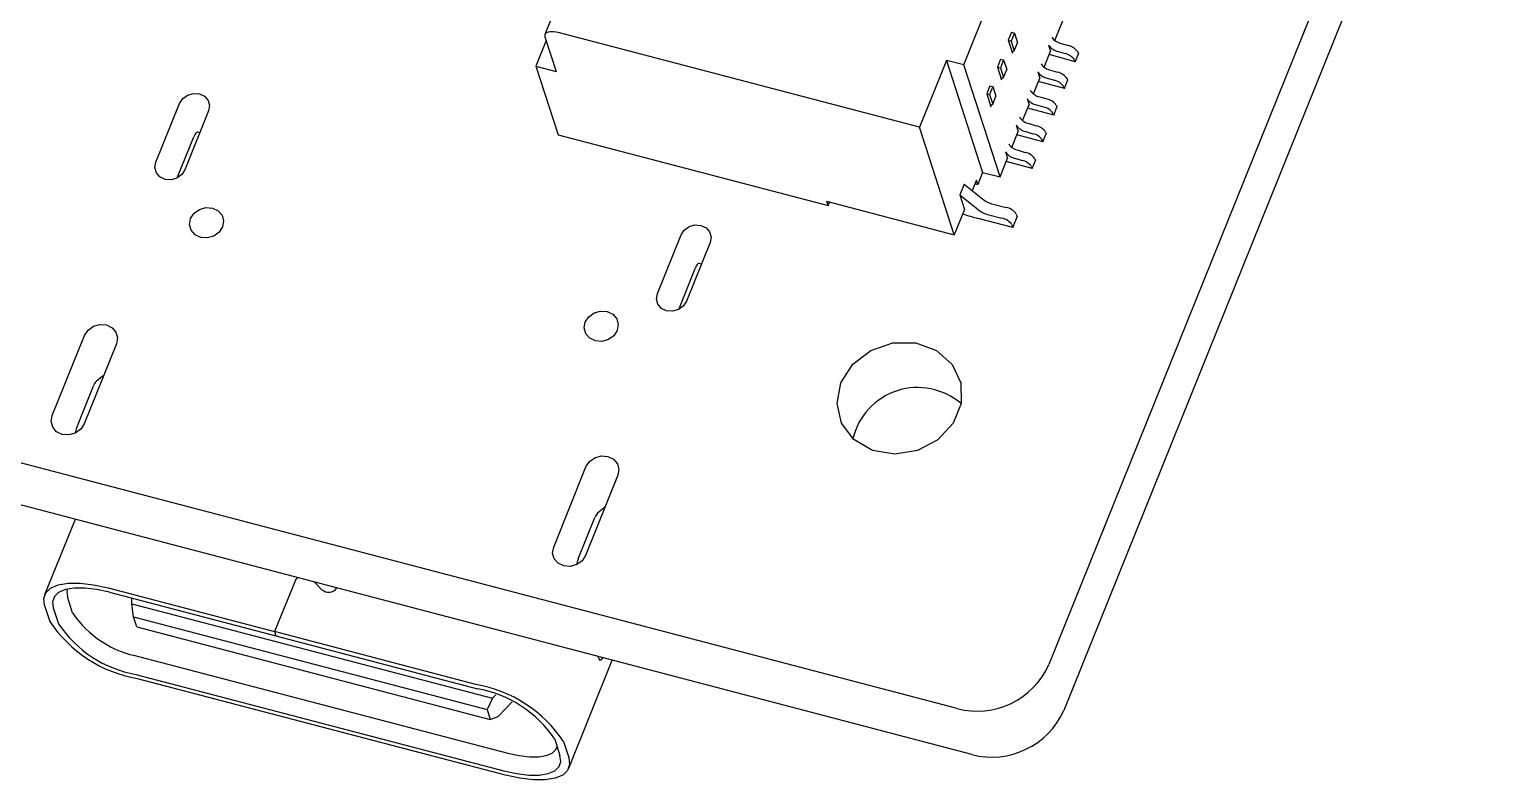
# Model space of a CAD drawing. Header units: millimetres. Extents: x 2 to 1109, y 2 to 430.
# Drawn here: x 125.07 to 148.35, y 147.04 to 159.04 of the extents above; entities that cross this region are included whole.
import ezdxf

# ---------------------------------------------------------------- set-up
doc = ezdxf.new("R2010")
doc.units = ezdxf.units.MM
doc.header["$LTSCALE"] = 0.5
doc.layers.add('几何体', color=7, linetype='Continuous')

msp = doc.modelspace()

# ---------------------------------------------------------------- linework, layer by layer
at = {"layer": '几何体'}
for p, q in [((161.815, 199.699), (141.366, 148.883)), ((162.052, 198.965), (141.603, 148.148)), ((140.005, 158.471), (146.658, 175.004)), ((140.135, 147.443), (56.986, 169.267)), ((141.461, 158.861), (142.251, 160.824)), ((133.503, 159.429), (133.314, 158.959)), ((139.297, 157.476), (133.548, 158.984)), ((140.766, 158.992), (140.715, 158.864)), ((140.813, 158.98), (140.761, 158.852)), ((140.766, 158.992), (140.813, 158.98)), ((140.813, 158.98), (140.863, 158.825)), ((133.334, 158.859), (133.169, 158.449)), ((133.314, 158.92), (133.494, 158.364)), ((140.715, 158.864), (140.781, 158.658)), ((140.715, 158.864), (140.761, 158.852)), ((140.761, 158.852), (140.811, 158.697)), ((140.811, 158.697), (140.863, 158.825)), ((141.359, 158.788), (141.392, 158.688)), ((141.562, 158.814), (141.676, 158.78)), ((139.727, 158.544), (139.297, 157.476)), ((140.005, 158.471), (139.727, 158.544)), ((139.727, 158.544), (140.305, 156.753)), ((140.594, 158.565), (140.543, 158.437)), ((140.641, 158.553), (140.589, 158.425)), ((140.594, 158.565), (140.641, 158.553)), ((140.641, 158.553), (140.691, 158.398)), ((141.289, 158.434), (141.392, 158.688)), ((141.785, 158.522), (141.371, 158.636)), ((141.511, 158.686), (141.624, 158.652)), ((141.776, 158.55), (141.785, 158.522)), ((141.785, 158.522), (141.836, 158.65)), ((141.827, 158.678), (141.836, 158.65)), ((133.169, 158.449), (133.494, 158.364)), ((133.169, 158.449), (133.524, 157.352)), ((140.584, 156.68), (140.005, 158.471)), ((140.543, 158.437), (140.61, 158.231)), ((140.543, 158.437), (140.589, 158.425)), ((140.589, 158.425), (140.639, 158.27)), ((140.639, 158.27), (140.691, 158.398)), ((141.117, 158.007), (141.22, 158.261)), ((141.187, 158.361), (141.22, 158.261)), ((141.339, 158.258), (141.452, 158.225)), ((141.391, 158.387), (141.504, 158.353)), ((140.422, 158.138), (140.371, 158.01)), ((140.469, 158.126), (140.417, 157.998)), ((140.422, 158.138), (140.469, 158.126)), ((140.469, 158.126), (140.519, 157.971)), ((141.613, 158.095), (141.199, 158.208)), ((141.604, 158.122), (141.613, 158.095)), ((141.613, 158.095), (141.664, 158.223)), ((141.656, 158.251), (141.664, 158.223)), ((127.099, 156.916), (127.477, 157.855)), ((140.371, 158.01), (140.438, 157.803)), ((140.371, 158.01), (140.417, 157.998)), ((140.417, 157.998), (140.467, 157.842)), ((140.467, 157.842), (140.519, 157.971)), ((140.945, 157.58), (141.048, 157.834)), ((141.015, 157.934), (141.048, 157.834)), ((141.167, 157.831), (141.28, 157.798)), ((141.219, 157.959), (141.332, 157.926)), ((141.441, 157.668), (141.493, 157.796)), ((141.484, 157.823), (141.493, 157.796)), ((127.941, 157.734), (127.562, 156.794)), ((141.441, 157.668), (141.027, 157.781)), ((141.432, 157.695), (141.441, 157.668)), ((127.801, 157.387), (127.764, 157.396)), ((133.524, 157.352), (137.836, 156.221)), ((139.853, 155.754), (139.297, 157.476)), ((140.774, 157.152), (140.876, 157.407)), ((140.844, 157.507), (140.876, 157.407)), ((141.269, 157.24), (140.855, 157.354)), ((140.995, 157.404), (141.109, 157.371)), ((141.047, 157.532), (141.16, 157.499)), ((141.269, 157.24), (141.321, 157.369)), ((141.312, 157.396), (141.321, 157.369)), ((127.44, 156.664), (127.704, 157.32)), ((140.875, 157.105), (140.988, 157.072)), ((141.26, 157.268), (141.269, 157.24)), ((140.584, 156.68), (140.704, 156.979)), ((140.672, 157.079), (140.704, 156.979)), ((141.097, 156.813), (140.683, 156.927)), ((140.823, 156.977), (140.937, 156.943)), ((141.097, 156.813), (141.149, 156.941)), ((141.14, 156.969), (141.149, 156.941)), ((140.206, 156.63), (140.138, 156.462)), ((140.228, 156.561), (140.206, 156.63)), ((140.305, 156.753), (140.228, 156.561)), ((140.305, 156.753), (140.584, 156.68)), ((141.088, 156.841), (141.097, 156.813)), ((140.01, 156.564), (139.941, 156.394)), ((139.941, 156.394), (140.017, 156.16)), ((139.941, 156.394), (140.238, 156.156)), ((140.01, 156.564), (140.306, 156.327)), ((140.183, 156.573), (140.228, 156.561)), ((137.814, 156.29), (139.853, 155.754)), ((137.814, 156.29), (137.836, 156.221)), ((137.836, 156.221), (137.859, 156.278)), ((140.017, 156.16), (139.853, 155.754)), ((140.473, 156.246), (140.682, 156.191)), ((140.79, 155.869), (140.235, 156.014)), ((140.404, 156.075), (140.614, 156.02)), ((140.79, 155.869), (140.858, 156.04)), ((140.844, 156.086), (140.858, 156.04)), ((135.11, 154.813), (135.488, 155.753)), ((140.775, 155.915), (140.79, 155.869)), ((135.952, 155.631), (135.574, 154.691)), ((135.812, 155.284), (135.775, 155.294)), ((135.451, 154.561), (135.715, 155.217)), ((139.898, 148.177), (117.261, 154.119)), ((125.442, 152.863), (125.958, 154.145)), ((126.468, 154.011), (125.952, 152.729)), ((126.248, 153.491), (126.144, 153.407)), ((125.834, 152.674), (126.101, 153.337)), ((133.454, 150.76), (133.969, 152.042)), ((134.479, 151.908), (133.964, 150.626)), ((134.259, 151.388), (134.155, 151.304)), ((125.807, 151.204), (125.32, 149.995)), ((133.845, 150.571), (134.112, 151.234)), ((126.334, 150.106), (128.995, 149.408)), ((129.316, 150.207), (128.995, 149.408)), ((129.632, 150.2), (129.751, 150.079)), ((125.768, 149.71), (125.685, 149.967)), ((126.356, 150.038), (129.017, 149.339)), ((126.716, 149.855), (126.713, 149.944)), ((125.321, 149.826), (125.404, 149.569)), ((125.46, 149.79), (125.543, 149.533)), ((126.716, 149.855), (132.474, 148.343)), ((126.742, 149.643), (126.716, 149.855)), ((126.742, 149.643), (132.389, 148.161)), ((126.793, 149.487), (126.742, 149.643)), ((126.793, 149.487), (132.44, 148.005)), ((132.212, 148.564), (128.995, 149.408)), ((128.995, 149.408), (129.017, 149.339)), ((129.017, 149.339), (132.234, 148.495)), ((126.844, 149.007), (132.723, 147.464)), ((133.694, 147.224), (134.389, 148.951)), ((134.176, 148.971), (134.163, 149.01)), ((126.78, 148.725), (132.659, 147.182)), ((132.681, 147.113), (126.802, 148.656)), ((132.474, 148.343), (132.389, 148.161)), ((132.528, 148.4), (132.474, 148.343)), ((132.569, 148.05), (132.79, 148.284)), ((132.389, 148.161), (132.44, 148.005)), ((132.44, 148.005), (132.569, 148.05)), ((133.471, 147.687), (133.554, 147.43)), ((133.61, 147.65), (133.694, 147.393))]:
    msp.add_line(p, q, dxfattribs=at)
at = {"layer": '几何体', "flags": 128}
for points in [[(133.548, 158.984), (133.495, 158.996), (133.445, 159.002), (133.401, 159.002), (133.364, 158.996), (133.337, 158.984), (133.319, 158.967), (133.311, 158.945), (133.314, 158.92)], [(140.781, 158.658), (140.78, 158.665), (140.78, 158.671), (140.781, 158.677), (140.784, 158.683), (140.789, 158.687), (140.795, 158.691), (140.803, 158.695), (140.811, 158.697)], [(140.61, 158.231), (140.608, 158.238), (140.608, 158.244), (140.609, 158.25), (140.613, 158.255), (140.617, 158.26), (140.623, 158.264), (140.631, 158.267), (140.639, 158.27)], [(127.477, 157.855), (127.527, 157.933), (127.606, 157.989), (127.699, 158.015), (127.795, 158.008), (127.877, 157.969), (127.933, 157.903), (127.956, 157.82), (127.941, 157.734)], [(140.438, 157.803), (140.436, 157.81), (140.436, 157.817), (140.438, 157.823), (140.441, 157.828), (140.445, 157.833), (140.451, 157.837), (140.459, 157.84), (140.467, 157.842)], [(127.764, 157.396), (127.757, 157.396), (127.747, 157.391), (127.736, 157.38), (127.725, 157.364), (127.714, 157.344), (127.704, 157.32)], [(127.562, 156.794), (127.512, 156.717), (127.434, 156.661), (127.34, 156.634), (127.245, 156.641), (127.162, 156.681), (127.106, 156.747), (127.083, 156.829), (127.099, 156.916)], [(127.653, 156.014), (127.709, 156.099), (127.795, 156.161), (127.898, 156.19), (128.003, 156.182), (128.093, 156.139), (128.156, 156.066), (128.18, 155.975), (128.163, 155.88), (128.108, 155.796), (128.022, 155.734), (127.919, 155.705), (127.814, 155.712), (127.724, 155.756), (127.661, 155.828), (127.637, 155.919), (127.653, 156.014)], [(135.488, 155.753), (135.539, 155.83), (135.617, 155.886), (135.711, 155.912), (135.806, 155.905), (135.888, 155.866), (135.945, 155.8), (135.967, 155.717), (135.952, 155.631)], [(135.775, 155.294), (135.768, 155.293), (135.758, 155.288), (135.747, 155.277), (135.736, 155.261), (135.726, 155.241), (135.715, 155.217)], [(135.574, 154.691), (135.523, 154.614), (135.445, 154.558), (135.351, 154.531), (135.256, 154.538), (135.174, 154.578), (135.117, 154.644), (135.095, 154.726), (135.11, 154.813)], [(133.959, 154.359), (134.014, 154.444), (134.1, 154.506), (134.203, 154.535), (134.308, 154.527), (134.399, 154.484), (134.461, 154.411), (134.485, 154.32), (134.469, 154.225), (134.413, 154.141), (134.327, 154.079), (134.224, 154.05), (134.119, 154.057), (134.029, 154.101), (133.966, 154.173), (133.942, 154.264), (133.959, 154.359)], [(125.958, 154.145), (126.014, 154.23), (126.1, 154.291), (126.203, 154.321), (126.308, 154.313), (126.398, 154.269), (126.46, 154.197), (126.485, 154.106), (126.468, 154.011)], [(138.042, 153.387), (138.231, 153.683), (138.521, 153.905), (138.872, 154.024), (139.238, 154.024), (139.569, 153.904), (139.82, 153.682), (139.958, 153.387), (139.963, 153.059), (139.836, 152.741), (139.592, 152.478), (139.266, 152.305), (138.901, 152.244), (138.547, 152.305), (138.251, 152.479), (138.053, 152.742), (137.98, 153.059), (138.042, 153.387)], [(126.244, 153.488), (126.251, 153.495), (126.266, 153.51)], [(125.952, 152.729), (125.897, 152.644), (125.811, 152.583), (125.707, 152.553), (125.603, 152.561), (125.512, 152.605), (125.45, 152.677), (125.426, 152.768), (125.442, 152.863)], [(133.969, 152.042), (134.025, 152.127), (134.111, 152.189), (134.214, 152.218), (134.319, 152.21), (134.409, 152.167), (134.471, 152.094), (134.496, 152.003), (134.479, 151.908)], [(134.256, 151.385), (134.262, 151.392), (134.278, 151.407)], [(133.964, 150.626), (133.908, 150.542), (133.822, 150.48), (133.719, 150.451), (133.614, 150.458), (133.524, 150.502), (133.461, 150.575), (133.437, 150.665), (133.454, 150.76)], [(125.321, 149.826), (125.307, 149.936), (125.339, 150.03), (125.417, 150.104), (125.538, 150.155), (125.696, 150.182), (125.887, 150.182), (126.102, 150.157), (126.334, 150.106)], [(126.356, 150.038), (126.151, 150.082), (125.961, 150.105), (125.792, 150.104), (125.652, 150.081), (125.545, 150.036), (125.476, 149.97), (125.447, 149.887), (125.46, 149.79)], [(125.682, 150.088), (125.674, 150.052), (125.685, 149.967)], [(134.176, 148.971), (134.19, 148.952), (134.212, 148.958), (134.237, 148.989), (134.238, 148.991)], [(132.723, 147.464), (132.901, 147.426), (133.066, 147.406), (133.213, 147.406), (133.335, 147.427), (133.428, 147.466), (133.488, 147.523), (133.509, 147.571)], [(132.659, 147.182), (132.864, 147.137), (133.054, 147.115), (133.222, 147.115), (133.363, 147.139), (133.47, 147.184), (133.539, 147.249), (133.567, 147.332), (133.554, 147.43)], [(133.694, 147.393), (133.708, 147.283), (133.676, 147.189), (133.598, 147.115), (133.477, 147.064), (133.318, 147.038), (133.128, 147.037), (132.913, 147.063), (132.681, 147.113)]]:
    msp.add_lwpolyline(points, dxfattribs=at)
at = {"layer": '几何体'}
for centre, radius, start, end in [((141.558, 158.918), 0.237, 213.2106, 258.5818), ((141.609, 159.046), 0.237, 213.2106, 258.5818), ((141.629, 158.548), 0.237, 33.2106, 78.5818), ((141.438, 158.619), 0.237, 213.2106, 258.5818), ((141.577, 158.42), 0.237, 33.2106, 78.5818), ((141.386, 158.491), 0.237, 213.2106, 258.5818), ((141.457, 158.121), 0.237, 33.2106, 78.5818), ((141.266, 158.192), 0.237, 213.2106, 258.5818), ((141.405, 157.992), 0.237, 33.2106, 78.5818), ((141.214, 158.064), 0.237, 213.2106, 258.5818), ((141.233, 157.565), 0.237, 33.2106, 78.5818), ((141.285, 157.693), 0.237, 33.2106, 78.5818), ((141.094, 157.765), 0.237, 213.2106, 258.5818), ((141.042, 157.637), 0.237, 213.2106, 258.5818), ((141.062, 157.138), 0.237, 33.2106, 78.5818), ((141.113, 157.266), 0.237, 33.2106, 78.5818), ((140.922, 157.338), 0.237, 213.2106, 258.5818), ((140.87, 157.209), 0.237, 213.2106, 258.5818), ((140.89, 156.711), 0.237, 33.2106, 78.5818), ((140.941, 156.839), 0.237, 33.2106, 78.5818), ((140.588, 156.697), 0.466, 232.7272, 255.6394), ((140.64, 155.95), 0.245, 33.6942, 80.0147), ((140.807, 158.275), 2.331, 249.4731, 255.8112), ((140.52, 156.526), 0.466, 232.7272, 255.6394), ((140.571, 155.779), 0.245, 33.6942, 80.0147), ((126.276, 153.278), 0.185, 135.7233, 161.4996), ((126.265, 153.473), 0.0245, 97.9374, 132.294), ((139.268, 152.248), 1.064, 49.268, 166.5618), ((126.306, 152.487), 0.507, 158.3711, 169.3038), ((134.288, 151.175), 0.185, 135.7233, 161.4996), ((134.276, 151.37), 0.0245, 97.9374, 132.294), ((134.317, 150.384), 0.507, 158.3711, 169.3038), ((129.435, 150.163), 0.127, 122.9887, 159.8254), ((129.435, 150.163), 0.127, 122.9887, 159.8254), ((129.858, 150.198), 0.16, 228.214, 324.9627), ((129.858, 150.198), 0.16, 228.214, 324.9627), ((127.127, 150.616), 1.633, 213.6942, 260.0147), ((127.171, 150.747), 2.123, 213.6942, 260.0147), ((127.106, 150.574), 1.878, 213.6942, 260.0147), ((140.216, 149.395), 1.259, 255.3647, 335.9867), ((131.844, 146.473), 2.123, 33.6942, 80.0147), ((131.909, 146.645), 1.878, 33.6942, 80.0147), ((140.453, 148.661), 1.259, 255.3647, 335.9867)]:
    msp.add_arc(centre, radius, start, end, dxfattribs=at)

doc.saveas('drawing.dxf')
